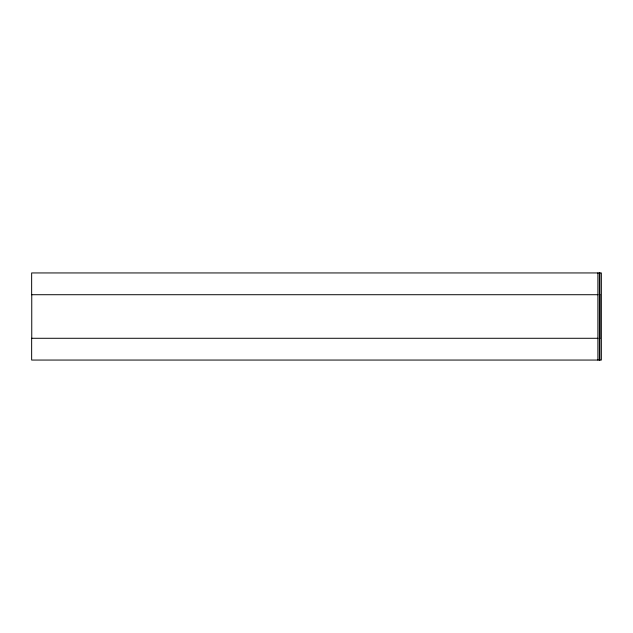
<?xml version="1.0" encoding="UTF-8"?>
<svg xmlns="http://www.w3.org/2000/svg" width="633" height="633" viewBox="0 0 633 633"><rect width="100%" height="100%" fill="white"/><g stroke="black" fill="none" stroke-linecap="round" stroke-linejoin="round"><path stroke-width="0.95" d="M598.003 294.717L31.65 294.717L31.65 272.942L601.35 272.942L601.35 360.058L31.65 360.058L31.65 338.283L598.003 338.283M599.981 294.717L599.538 294.717L599.538 338.283L599.981 338.283M599.878 272.942L599.878 360.058M599.76 294.717L599.76 338.283M599.372 272.942L599.372 360.058M597.892 272.942L597.892 360.058M31.753 294.717L31.753 338.283"/></g></svg>
